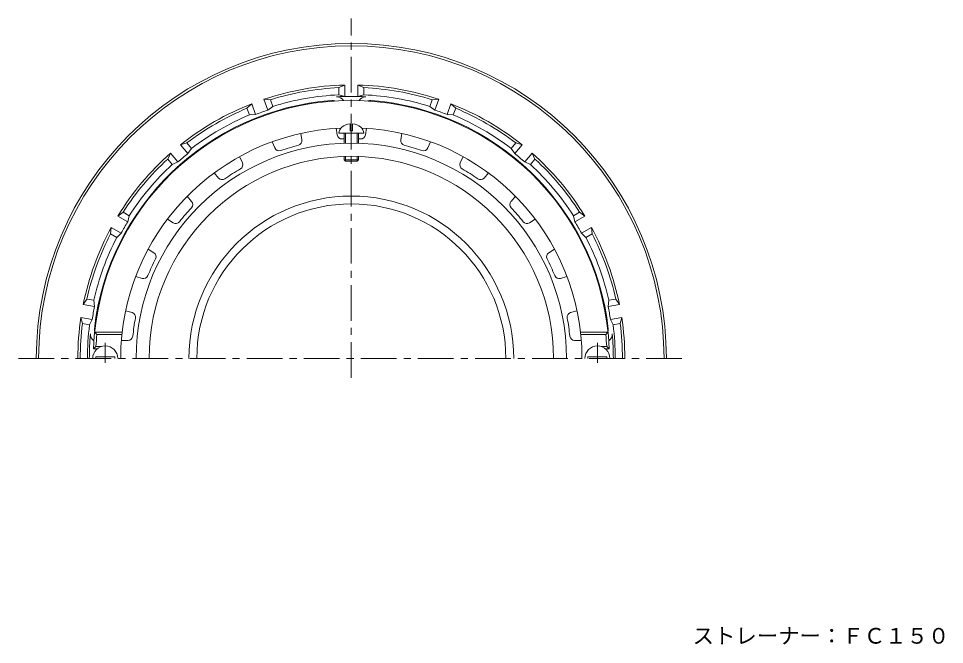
# Model space of a CAD drawing. Units: millimetres, scale not verified. Extents: x -287 to 225, y -345 to 361.
# Drawn here: x -184.3 to 205.2, y 98.1 to 361.4 of the extents above; entities that cross this region are included whole.
import ezdxf
from ezdxf.enums import TextEntityAlignment as Align

# ---------------------------------------------------------------- set-up
doc = ezdxf.new("R2010")
doc.units = ezdxf.units.MM
doc.header["$LTSCALE"] = 3
doc.linetypes.add('CHAIN1', pattern=[8, 5, -1, 1, -1])
for name, color, linetype, lineweight in [('0-0_通り芯', 3, 'Continuous', 9), ('0-2_仕上', 6, 'Continuous', 9), ('0-5_寸法', 7, 'Continuous', 9)]:
    doc.layers.add(name, color=color, linetype=linetype, lineweight=lineweight)
doc.styles.add('ＭＳ ゴシック', font='')
doc.styles.get('ＭＳ ゴシック').set_extended_font_data('MS Gothic')

msp = doc.modelspace()

# ---------------------------------------------------------------- linework, layer by layer
at = {"layer": '0-0_通り芯', "linetype": 'CHAIN1'}
for p, q in [((-44.297, 210.309), (-44.297, 361.428)), ((-184.262, 218.47), (97.689, 218.47))]:
    msp.add_line(p, q, dxfattribs=at)
at = {"layer": '0-0_通り芯'}
for p, q in [((-49.547, 332.349), (-47.047, 333.437)), ((-49.547, 329.346), (-49.547, 332.349)), ((-47.047, 328.625), (-47.047, 333.437)), ((-41.547, 328.625), (-41.547, 333.437)), ((-39.047, 332.349), (-41.547, 333.437)), ((-39.047, 329.346), (-39.047, 332.349)), ((-79.388, 322.923), (-81.034, 327.444)), ((-78.312, 327.277), (-81.034, 327.444)), ((-77.285, 324.455), (-78.312, 327.277)), ((-49.547, 329.346), (-47.047, 328.625)), ((-41.547, 328.625), (-39.047, 329.346)), ((-11.309, 324.455), (-10.281, 327.277)), ((-10.281, 327.277), (-7.56, 327.444)), ((-9.206, 322.923), (-7.56, 327.444)), ((-88.179, 323.686), (-86.202, 325.563)), ((-87.152, 320.864), (-88.179, 323.686)), ((-84.556, 321.042), (-86.202, 325.563)), ((-79.388, 322.923), (-77.285, 324.455)), ((-11.309, 324.455), (-9.206, 322.923)), ((-4.037, 321.042), (-2.392, 325.563)), ((-0.415, 323.686), (-2.392, 325.563)), ((-1.442, 320.864), (-0.415, 323.686)), ((-87.152, 320.864), (-84.556, 321.042)), ((-4.037, 321.042), (-1.442, 320.864)), ((-113.475, 309.081), (-116.09, 308.308)), ((-112.997, 304.622), (-116.09, 308.308)), ((-111.545, 306.78), (-113.475, 309.081)), ((22.951, 306.78), (24.881, 309.081)), ((24.403, 304.622), (27.496, 308.308)), ((24.881, 309.081), (27.496, 308.308)), ((-121.519, 302.332), (-120.303, 304.772)), ((-117.21, 301.086), (-120.303, 304.772)), ((-112.997, 304.622), (-111.545, 306.78)), ((22.951, 306.78), (24.403, 304.622)), ((28.616, 301.086), (31.709, 304.772)), ((32.925, 302.332), (31.709, 304.772)), ((-119.588, 300.031), (-121.519, 302.332)), ((-119.588, 300.031), (-117.21, 301.086)), ((28.616, 301.086), (30.995, 300.031)), ((30.995, 300.031), (32.925, 302.332)), ((-140.294, 279.956), (-142.486, 278.335)), ((-138.319, 275.929), (-142.486, 278.335)), ((-137.693, 278.455), (-140.294, 279.956)), ((-138.319, 275.929), (-137.693, 278.455)), ((49.099, 278.455), (51.7, 279.956)), ((49.099, 278.455), (49.725, 275.929)), ((49.725, 275.929), (53.893, 278.335)), ((51.7, 279.956), (53.893, 278.335)), ((-145.544, 270.863), (-145.236, 273.572)), ((-141.069, 271.166), (-145.236, 273.572)), ((52.476, 271.166), (56.643, 273.572)), ((56.95, 270.863), (56.643, 273.572)), ((-142.943, 269.361), (-145.544, 270.863)), ((-142.943, 269.361), (-141.069, 271.166)), ((52.476, 271.166), (54.349, 269.361)), ((54.349, 269.361), (56.95, 270.863)), ((-155.534, 243.415), (-157.04, 241.142)), ((-152.577, 242.894), (-155.534, 243.415)), ((-152.301, 240.307), (-152.577, 242.894)), ((63.983, 242.894), (63.707, 240.307)), ((63.983, 242.894), (66.94, 243.415)), ((66.94, 243.415), (68.446, 241.142)), ((-152.301, 240.307), (-157.04, 241.142)), ((63.707, 240.307), (68.446, 241.142)), ((-157.358, 233.075), (-157.995, 235.726)), ((-153.256, 234.89), (-157.995, 235.726)), ((-154.4, 232.553), (-153.256, 234.89)), ((64.663, 234.89), (69.401, 235.726)), ((64.663, 234.89), (65.806, 232.553)), ((-154.4, 232.553), (-157.358, 233.075))]:
    msp.add_line(p, q, dxfattribs=at)
msp.add_lwpolyline([(65.806, 232.553), (68.764, 233.075), (69.401, 235.726)], dxfattribs=at)
for centre, radius, start, end in [((-44.297, 218.47), 132.5, 0, 180), ((-44.297, 218.47), 131.5, 0, 180), ((-44.297, 218.47), 115, 91.37025, 108.62976), ((-44.297, 218.47), 114, 92.63954, 107.36043), ((-44.297, 218.47), 115, 71.37025, 88.62976), ((-44.297, 218.47), 114, 72.63956, 87.36044), ((-44.297, 218.47), 111, 92.71094, 107.28905), ((-44.297, 218.47), 110.19, 86.79115, 93.20885), ((-50.297, 325.492), 3, 28.38675, 93.20879), ((-38.297, 325.492), 3, 86.79121, 151.61325), ((-44.297, 218.47), 111, 72.71094, 87.28905), ((-44.297, 218.47), 108.769, 94.3378, 173.4855), ((-44.297, 218.47), 115, 111.37025, 128.62976), ((-44.297, 218.47), 114, 112.63956, 127.36044), ((-52.297, 323.936), 3, 69.53972, 94.33777), ((-36.297, 323.936), 3, 85.66222, 110.46027), ((-44.297, 218.47), 108.769, 6.5145, 85.6622), ((-44.297, 218.47), 115, 51.37025, 68.62976), ((-44.297, 218.47), 114, 52.63956, 67.36044), ((-44.297, 218.47), 111, 112.71094, 127.28905), ((-44.297, 218.47), 110.19, 108.56993, 111.43007), ((-44.297, 218.47), 110.19, 68.56993, 71.43007), ((-44.297, 218.47), 111, 52.71094, 67.28905), ((-44.297, 218.47), 115, 131.37025, 148.62976), ((-44.297, 218.47), 110.19, 128.56993, 131.43007), ((-44.297, 218.47), 110.19, 48.56993, 51.43007), ((-44.297, 218.47), 115, 31.37025, 48.62976), ((-44.297, 218.47), 114, 132.63956, 147.36044), ((-44.297, 218.47), 111, 132.71094, 147.28905), ((-44.297, 218.47), 111, 32.71094, 47.28905), ((-44.297, 218.47), 114, 32.63956, 47.36044), ((-44.297, 218.47), 68.273, 0, 180), ((-44.297, 218.47), 64.987, 0, 180), ((-44.297, 218.47), 115, 151.37025, 168.62976), ((-44.297, 218.47), 110.19, 148.56992, 151.43005), ((-44.297, 218.47), 110.19, 28.56993, 31.43007), ((-44.297, 218.47), 115, 11.37025, 28.62976), ((-44.297, 218.47), 114, 152.63956, 167.36044), ((-44.297, 218.47), 111, 152.71094, 167.28905), ((-44.297, 218.47), 111, 12.71094, 27.28905), ((-44.297, 218.47), 114, 12.63956, 27.36044), ((-44.297, 218.47), 110.19, 168.56993, 171.43007), ((-44.297, 218.47), 110.19, 8.56992, 11.43005), ((-44.297, 218.47), 115, 171.37025, 180), ((-44.297, 218.47), 115, 0, 8.62976), ((-44.297, 218.47), 114, 172.63956, 180), ((-44.297, 218.47), 111, 172.71094, 180), ((-149.383, 230.47), 3, 173.48555, 198.28331), ((60.789, 230.47), 3, 341.71669, 6.51445), ((-44.297, 218.47), 111, 0, 7.28905), ((-44.297, 218.47), 114, 0, 7.36044), ((-44.297, 218.47), 110.19, 174.64694, 180), ((-151.019, 228.47), 3, 174.64687, 239.46906), ((62.425, 228.47), 3, 300.53116, 5.35313), ((-44.297, 218.47), 110.19, 0, 5.35306)]:
    msp.add_arc(centre, radius, start, end, dxfattribs=at)
at = {"layer": '0-2_仕上'}
for p, q in [((-44.797, 314.177), (-44.797, 317.059)), ((-43.797, 314.177), (-43.797, 317.059)), ((-65.484, 313.128), (-65.082, 310.331)), ((-50.636, 315.263), (-50.234, 312.465)), ((-49.547, 313.177), (-39.047, 313.177)), ((-47.297, 308.949), (-47.297, 313.177)), ((-46.797, 308.964), (-46.797, 313.177)), ((-44.797, 314.177), (-43.797, 314.177)), ((-41.797, 308.964), (-41.797, 313.177)), ((-41.297, 308.949), (-41.297, 313.177)), ((-37.957, 315.263), (-38.36, 312.465)), ((-23.11, 313.128), (-23.512, 310.331)), ((-77.649, 309.556), (-76.475, 306.985)), ((-10.945, 309.556), (-12.119, 306.985)), ((-91.294, 303.325), (-90.12, 300.754)), ((-47.297, 301.97), (-47.297, 303.417)), ((-47.297, 301.97), (-41.297, 301.97)), ((-47.297, 301.97), (-46.797, 301.47)), ((-46.797, 301.47), (-46.797, 303.433)), ((-46.797, 301.47), (-41.797, 301.47)), ((-41.797, 301.47), (-41.797, 303.433)), ((-41.297, 301.97), (-41.797, 301.47)), ((-41.297, 301.97), (-41.297, 303.417)), ((2.7, 303.325), (1.526, 300.754)), ((-101.96, 296.47), (-100.109, 294.334)), ((13.366, 296.47), (11.516, 294.334)), ((-113.296, 286.647), (-111.446, 284.511)), ((24.703, 286.647), (22.852, 284.511)), ((-121.599, 277.065), (-119.222, 275.537)), ((33.006, 277.065), (30.628, 275.537)), ((-129.709, 264.446), (-127.332, 262.918)), ((41.115, 264.446), (38.738, 262.918)), ((-134.976, 252.912), (-132.264, 252.116)), ((46.382, 252.913), (43.671, 252.116)), ((-139.202, 238.52), (-136.491, 237.724)), ((50.608, 238.52), (47.897, 237.724)), ((-152.238, 229.47), (-140.671, 229.47)), ((-151.331, 228.47), (-152.238, 229.47)), ((-151.331, 228.47), (-140.78, 228.47)), ((-141.007, 225.97), (-138.18, 225.97)), ((52.413, 225.97), (49.587, 225.97)), ((63.644, 229.47), (52.077, 229.47)), ((62.737, 228.47), (52.186, 228.47)), ((62.737, 228.47), (63.644, 229.47)), ((-152.723, 222.47), (-151.681, 223.47)), ((-152.723, 222.47), (-151.197, 222.47)), ((-151.681, 223.47), (-149.398, 223.47)), ((63.087, 223.47), (60.804, 223.47)), ((64.129, 222.47), (62.604, 222.47)), ((64.129, 222.47), (63.087, 223.47)), ((-151.797, 219.07), (-143.797, 219.07)), ((-151.797, 218.47), (-151.797, 219.07)), ((-143.797, 218.47), (-143.797, 219.07)), ((55.203, 218.47), (55.203, 219.07)), ((63.203, 219.07), (55.203, 219.07)), ((63.203, 218.47), (63.203, 219.07))]:
    msp.add_line(p, q, dxfattribs=at)
at = {"layer": '0-2_仕上', "linetype": 'CHAIN1'}
for p, q in [((-147.797, 225.04), (-147.797, 216.663)), ((59.203, 225.04), (59.203, 216.663))]:
    msp.add_line(p, q, dxfattribs=at)
at = {"layer": '0-2_仕上'}
for centre, radius, start, end in [((-44.297, 218.47), 108.5, 2.11276, 177.88722), ((-44.297, 218.47), 97, 92.56355, 180), ((-48.255, 312.75), 2, 188.18182, 272.40468), ((-40.339, 312.75), 2, 267.59718, 351.81827), ((-44.297, 218.47), 97, 0, 87.43645), ((-44.297, 218.47), 90.528, 0, 180), ((-44.297, 218.47), 92.363, 103.95988, 108.76735), ((-67.061, 310.046), 2, 283.96082, 8.1819), ((-44.297, 218.47), 92.363, 91.86133, 92.40372), ((-44.297, 218.47), 92.363, 87.59625, 88.13867), ((-21.533, 310.046), 2, 171.81819, 256.04105), ((-44.297, 218.47), 92.363, 71.23262, 76.04008), ((-74.656, 307.816), 2, 204.54546, 288.76831), ((-13.938, 307.816), 2, 251.23355, 335.45464), ((-44.297, 218.47), 85, 0, 180), ((-91.939, 299.923), 2, 300.32445, 24.54553), ((3.345, 299.923), 2, 155.45456, 239.67741), ((-44.297, 218.47), 92.363, 120.32352, 125.13098), ((-44.297, 218.47), 92.363, 54.86899, 59.67645), ((-98.598, 295.644), 2, 220.90909, 305.13194), ((10.004, 295.644), 2, 234.86992, 319.091), ((-112.957, 283.201), 2, 316.68808, 40.90916), ((24.363, 283.201), 2, 139.09093, 223.31378), ((-44.297, 218.47), 92.363, 136.68715, 141.49461), ((-44.297, 218.47), 92.363, 38.50536, 43.31282), ((-118.141, 277.219), 2, 237.27272, 321.49557), ((29.547, 277.219), 2, 218.50629, 302.72737), ((-128.413, 261.235), 2, 333.05171, 57.2728), ((39.819, 261.235), 2, 122.72728, 206.95013), ((-44.297, 218.47), 92.363, 153.05078, 157.85825), ((-44.297, 218.47), 92.363, 22.14171, 26.94917), ((-131.701, 254.035), 2, 253.63635, 337.85921), ((43.107, 254.035), 2, 202.14264, 286.36372), ((-137.054, 235.805), 2, 349.41536, 73.63644), ((48.46, 235.805), 2, 106.36365, 190.5865), ((-44.297, 218.47), 92.363, 169.41443, 174.22189), ((-44.297, 218.47), 92.363, 5.77808, 10.58554), ((-44.297, 218.47), 107.5, 174.66245, 177.33414), ((-138.18, 227.97), 2, 270, 354.22285), ((49.587, 227.97), 2, 185.77901, 270.00009), ((-44.297, 218.47), 107.5, 2.66586, 5.33755), ((-147.797, 218.47), 5.25, 0, 180), ((59.203, 218.47), 5.25, 0, 180)]:
    msp.add_arc(centre, radius, start, end, dxfattribs=at)
for start_param, end_param in [(1.6661703, 3.1415927), (6.2831853, 7.7585936)]:
    msp.add_ellipse((-44.297, 313.177), major_axis=(5.25, 0), ratio=0.7428, start_param=start_param, end_param=end_param, dxfattribs=at)

# ---------------------------------------------------------------- texts
at = {"layer": '0-5_寸法', "style": 'ＭＳ ゴシック'}
msp.add_text('ストレーナー：ＦＣ１５０', height=6.598, dxfattribs=at).set_placement((99.218, 96.485), align=Align.BOTTOM_LEFT)

doc.saveas('drawing.dxf')
